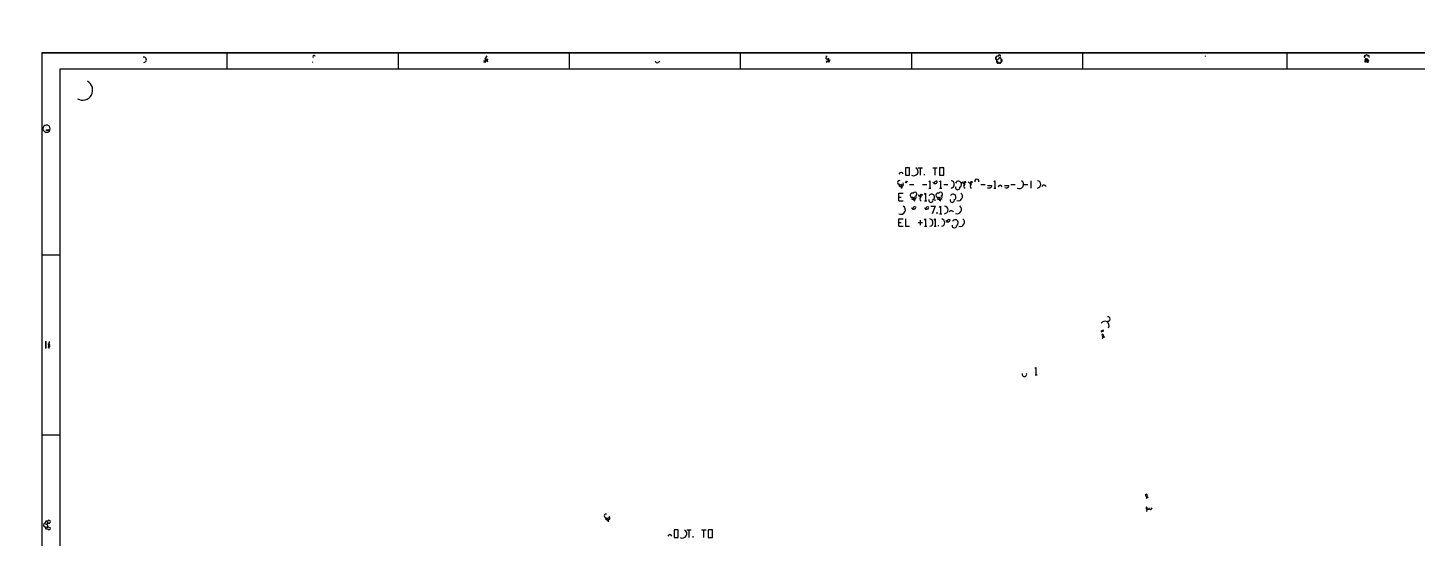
# Model space of a CAD drawing. Header units: millimetres. Extents: x 35 to 1147, y 31 to 824.
# Drawn here: x 35 to 762, y 557 to 824 of the extents above; entities that cross this region are included whole.
import ezdxf

# ---------------------------------------------------------------- set-up
doc = ezdxf.new("R2010")
doc.units = ezdxf.units.MM
for name, color, linetype in [('ARCS', 4, 'Continuous'), ('CURVES', 6, 'Continuous'), ('LINES', 7, 'Continuous'), ('RECTANGLES', 3, 'Continuous')]:
    doc.layers.add(name, color=color, linetype=linetype)

msp = doc.modelspace()

# ---------------------------------------------------------------- linework, layer by layer
at = {"layer": 'ARCS'}
for centre, radius, start, end in [((76.63, 800.86), 22.35, 180.15381, 180.15381), ((76.99, 801.22), 22.35, 180.15381, 180.15381), ((77.35, 801.67), 22.35, 180.07691, 180.07691), ((77.74, 802.03), 22.38, 180.0768, 180.0768), ((65.35, 800.98), 11.31, 179.69605, 179.69605), ((65.77, 801.34), 11.25, 179.69443, 179.69443), ((66.13, 801.73), 11.25, 179.84721, 179.84721), ((66.52, 802.09), 11.28, 179.84762, 179.84762), ((96.1, 807.67), 1.4, 276.98106, 103.09189), ((185.2, 809.29), 0.659, 11.76829, 214.50852), ((274.21, 806.53), 0.559, 327.09476, 130.23636), ((275.41, 808), 0.761, 160.82099, 322.69605), ((275.41, 806.62), 0.735, 33.69007, 194.62087), ((275.41, 806.38), 0.705, 25.46335, 194.62087), ((275.44, 808.21), 0.652, 165.96376, 331.18921), ((275.8, 807.67), 0.654, 130.10091, 295.20112), ((276.1, 807.28), 0.603, 95.71059, 264.28941), ((364.66, 807.16), 1.12, 186.00901, 299.35775), ((364.9, 807.49), 1.17, 283.09189, 333.43495), ((453.55, 808.69), 0.702, 109.79888, 339.77514), ((453.88, 806.32), 0.73, 9.46232, 170.53768), ((454.03, 809.56), 0.819, 172.14669, 189.09028), ((454.33, 806.62), 0.735, 33.69007, 194.62087), ((454.69, 808.09), 0.691, 145.61966, 304.38034), ((454.75, 807.76), 0.712, 130.36454, 289.29005), ((454.93, 806.95), 0.598, 75.25644, 237.09476), ((542.59, 808.51), 1.05, 70.46335, 262.30395), ((542.77, 808.51), 1.07, 67.24902, 259.28688), ((542.83, 806.68), 0.782, 118.44293, 319.89909), ((543.13, 806.62), 0.624, 143.61565, 340.55997), ((543.58, 809.56), 0.671, 349.69515, 190.30485), ((543.58, 809.38), 0.663, 354.80557, 185.19443), ((543.88, 808), 0.608, 315, 153.43495), ((543.88, 808.21), 0.543, 325.49148, 162.64598), ((543.88, 806.38), 0.539, 200.55605, 32.00538), ((544.18, 806.92), 0.575, 228.81407, 69.44395), ((544.48, 807.28), 0.612, 258.69007, 101.30993), ((650.53, 807.94), 1.92, 63.43495, 66.68229), ((650.23, 809.56), 1.12, 353.4802, 5.85601), ((734.89, 809.29), 0.569, 37.40536, 244.98311), ((735.22, 806.35), 0.687, 349.11447, 158.74949), ((735.28, 808.06), 0.756, 214.99202, 22.61986), ((734.62, 807.13), 0.543, 276.00901, 83.29016), ((735.31, 807.94), 0.672, 210.46554, 23.49857), ((734.74, 807.13), 0.543, 276.00901, 83.29016), ((735.67, 809.38), 0.842, 355.76361, 183.94519), ((735.67, 806.5), 0.842, 4.23639, 176.05481), ((735.7, 808.27), 0.703, 162.34988, 337.75098), ((736.06, 807.94), 0.621, 155.55605, 324.46232), ((736.51, 806.53), 0.559, 49.76364, 212.90524), ((736.48, 809.29), 0.564, 298.07249, 140.90614), ((736.6, 807.13), 0.553, 103.24052, 258.11134), ((736.69, 807.49), 0.598, 122.90524, 284.74356), ((54.22, 782.2), 18.72, 270.18364, 270.18364), ((54.61, 782.56), 18.72, 270.09182, 270.09182), ((54.97, 782.95), 18.75, 270.09167, 270.09167), ((55.33, 783.31), 18.75, 270.09167, 270.09167), ((55.69, 783.64), 18.72, 270.09182, 270.09182), ((98.59, 781.99), 18.57, 90.09256, 90.09256), ((98.95, 782.29), 18.51, 90.09286, 90.09286), ((99.31, 782.65), 18.51, 90.09286, 90.09286), ((99.67, 783.07), 18.57, 90.09256, 90.09256), ((100.06, 783.43), 18.57, 90.18512, 90.18512), ((98.65, 791.26), 9.3, 89.81518, 89.81518), ((99.01, 791.65), 9.39, 89.81695, 89.81695), ((99.37, 792.01), 9.39, 89.81695, 89.81695), ((99.73, 792.4), 9.36, 89.81636, 89.81636), ((100.18, 792.76), 9.36, 89.63272, 89.63272), ((185.62, 806.32), 1.15, 173.29016, 185.44033), ((64.12, 791.86), 5.32, 240.25512, 60.25512), ((76.36, 763.45), 22.2, 0.07743, 0.07743), ((76.75, 763.81), 22.17, 0.07753, 0.07753), ((77.11, 764.17), 22.17, 0.07753, 0.07753), ((77.47, 764.53), 22.17, 0.07753, 0.07753), ((77.83, 764.89), 22.17, 0.07753, 0.07753), ((77.92, 783.13), 5.29, 356.42367, 356.42367), ((80.38, 782.89), 2.47, 355.12073, 355.12073), ((54.1, 772.81), 9.45, 269.63622, 269.63622), ((54.55, 773.17), 9.45, 269.81811, 269.81811), ((54.91, 773.53), 9.45, 269.81811, 269.81811), ((55.27, 773.89), 9.45, 269.81811, 269.81811), ((55.63, 774.22), 9.42, 269.81753, 269.81753), ((75.55, 778.96), 5.38, 124.3109, 124.3109), ((74.08, 781.3), 2.65, 122.9694, 122.9694), ((78.97, 776.26), 2.01, 260.53768, 260.53768), ((86.38, 774.1), 8.09, 150.20241, 150.20241), ((82.81, 776.26), 4.14, 149.53446, 149.53446), ((87.85, 776.44), 8.2, 330.15109, 330.15109), ((81.22, 781.06), 0.853, 219.28941, 219.28941), ((81.97, 781.63), 1.53, 226.59114, 226.59114), ((91.24, 774.34), 4.06, 328.89119, 328.89119), ((45.31, 771.61), 1.9, 71.56505, 64.85521), ((87.49, 763.39), 11.19, 359.84639, 359.84639), ((87.88, 763.75), 11.16, 359.84598, 359.84598), ((88.24, 764.11), 11.16, 359.84598, 359.84598), ((88.6, 764.47), 11.16, 359.84598, 359.84598), ((89.02, 764.83), 11.22, 359.8468, 359.8468), ((78.73, 775.54), 0.808, 254.93151, 254.93151), ((94.12, 771.13), 1.37, 238.3925, 238.3925), ((93.73, 770.65), 0.558, 233.74616, 233.74616), ((589.06, 742.66), 14.22, 0.24175, 0.24175), ((492.16, 747.58), 1.12, 15.52411, 164.47589), ((498.82, 749.2), 2.23, 239.30028, 59.30028), ((596.17, 742.54), 7.11, 359.5165, 359.5165), ((491.32, 743.47), 0.99, 75.52971, 283.62699), ((491.62, 741.04), 1.12, 337.16635, 122.73523), ((492.16, 742.51), 1.27, 210.25644, 32.57406), ((493, 741.52), 0.99, 104.03624, 255.96376), ((509.98, 744.1), 1.18, 194.74356, 345.25644), ((510.55, 742.99), 1.11, 54.86581, 204.67686), ((518.08, 742.48), 1.93, 277.12502, 82.87498), ((521.74, 740.86), 1.18, 165.25644, 14.74356), ((522.16, 742.51), 1.62, 298.07249, 156.13982), ((525.04, 744.1), 1.12, 195.52411, 344.47589), ((525.73, 742.99), 0.879, 64.29005, 216.46923), ((525.88, 741.52), 0.99, 104.03624, 255.96376), ((528.4, 744.1), 1.12, 195.52411, 344.47589), ((529.09, 742.99), 0.879, 64.29005, 216.46923), ((529.24, 741.52), 0.99, 104.03624, 255.96376), ((603.19, 668.08), 74.52, 90.20759, 90.20759), ((531.76, 744.1), 1.12, 344.47589, 195.52411), ((538.15, 742.18), 1.64, 241.76255, 347.98852), ((544, 740.86), 1.12, 15.52411, 164.47589), ((547.09, 742.18), 1.6, 243.43495, 347.47119), ((554.02, 742.48), 2.23, 239.30028, 59.30028), ((563.26, 742.48), 1.94, 278.88066, 81.11934), ((566.86, 740.86), 1.18, 14.74356, 165.25644), ((603.73, 705.34), 37.26, 89.58482, 89.58482), ((599.98, 742.66), 0.663, 275.19443, 275.19443), ((601.6, 742.3), 1.73, 14.03624, 14.03624), ((601.6, 742.36), 1.72, 12.09476, 12.09476), ((601.6, 742.9), 1.71, 169.87533, 169.87533), ((600.76, 743.2), 0.874, 164.0546, 164.0546), ((601.6, 742.84), 1.7, 171.8699, 171.8699), ((601.6, 742.57), 1.69, 5.10217, 5.10217), ((601.6, 742.57), 1.69, 5.10217, 5.10217), ((600.76, 743.05), 0.853, 169.87533, 169.87533), ((600.76, 742.93), 0.853, 169.87533, 169.87533), ((601.6, 742.72), 1.68, 175.91438, 175.91438), ((601.6, 742.66), 1.68, 177.95459, 177.95459), ((600.76, 742.78), 0.842, 175.91438, 175.91438), ((602.41, 742.36), 0.878, 7.85331, 7.85331), ((602.44, 742.51), 0.841, 357.95459, 357.95459), ((602.44, 742.51), 0.841, 357.95459, 357.95459), ((602.44, 742.39), 0.845, 6.1155, 6.1155), ((616.6, 735.13), 11.43, 330.60948, 330.60948), ((497.98, 736.78), 1.06, 73.61046, 286.38954), ((498.25, 734.35), 1.11, 335.32314, 125.13419), ((498.82, 735.79), 1.32, 208.92643, 31.18497), ((499.39, 737.29), 1.11, 305.13419, 155.32314), ((499.66, 734.83), 1.01, 107.8787, 253.1416), ((502.18, 737.44), 1.2, 197.52557, 342.47443), ((503.02, 734.83), 1.01, 107.8787, 253.1416), ((502.9, 736.27), 0.873, 62.59242, 217.69424), ((507.76, 734.2), 1.14, 161.56505, 18.43495), ((508.18, 735.82), 1.53, 297.64598, 156.25051), ((511.42, 736.78), 1.06, 73.61046, 286.38954), ((511.69, 734.35), 1.11, 335.32314, 125.13419), ((512.26, 735.79), 1.32, 208.92643, 31.18497), ((512.83, 737.29), 1.11, 305.13419, 155.32314), ((513.1, 734.83), 1.01, 107.8787, 253.1416), ((518.92, 734.2), 1.14, 161.56505, 18.43495), ((519.34, 735.82), 1.53, 297.64598, 156.25051), ((522.01, 736.15), 2.29, 250.67682, 50.71059), ((621.52, 732.19), 5.72, 329.39724, 329.39724), ((625.06, 573.94), 156.18, 270.02201, 270.02201), ((492.16, 729.1), 2.26, 241.38954, 61.38954), ((498.82, 730.72), 1.2, 197.52557, 342.47443), ((499.39, 729.61), 1.07, 52.76517, 202.0679), ((505.54, 730.72), 1.2, 197.52557, 342.47443), ((506.11, 729.61), 1.07, 52.76517, 202.0679), ((514.72, 729.1), 1.99, 276.91123, 83.08877), ((518.38, 727.48), 1.2, 17.52557, 162.47443), ((521.44, 729.43), 2.32, 250.01689, 48.88791), ((624.76, 728.44), 1.7, 261.8699, 261.8699), ((624.76, 728.44), 1.7, 261.8699, 261.8699), ((624.94, 728.44), 1.68, 267.95459, 267.95459), ((625.06, 728.44), 1.69, 96.1155, 96.1155), ((625.06, 728.44), 1.68, 272.04541, 272.04541), ((625.24, 728.44), 1.72, 102.09476, 102.09476), ((625.24, 728.44), 1.72, 102.09476, 102.09476), ((625.3, 728.47), 1.7, 104.2811, 104.2811), ((624.55, 727.6), 0.853, 259.87533, 259.87533), ((624.55, 727.6), 0.853, 259.87533, 259.87533), ((624.82, 727.6), 0.842, 265.91438, 265.91438), ((624.94, 727.6), 0.842, 265.91438, 265.91438), ((625.12, 729.28), 0.84, 90, 90), ((625.21, 729.28), 0.845, 96.1155, 96.1155), ((625.21, 729.28), 0.845, 96.1155, 96.1155), ((625.24, 729.28), 0.849, 98.1301, 98.1301), ((625.06, 726.85), 0.541, 3.17983, 3.17983), ((506.92, 722.44), 1.93, 277.12502, 82.87498), ((513.1, 722.44), 1.94, 278.88066, 81.11934), ((516.7, 724.06), 1.18, 194.74356, 345.25644), ((517.27, 722.92), 1.11, 55.84031, 203.38522), ((520.06, 720.82), 1.18, 165.25644, 14.74356), ((520.48, 722.41), 1.58, 299.16761, 158.00887), ((523.09, 722.74), 2.24, 249.95475, 50.19443), ((560.05, 655.66), 14.55, 0.23627, 0.23627), ((598.72, 668.62), 2.23, 329.30028, 149.30028), ((600.34, 671.98), 1.18, 255.25644, 104.74356), ((560.08, 654.58), 13.44, 0.25578, 0.25578), ((567.22, 655.54), 7.14, 359.51853, 359.51853), ((598.24, 663.61), 1.07, 148.73627, 294.56717), ((597.1, 663.07), 1.12, 285.12401, 74.0546), ((46.84, 659.02), 0.67, 70.01689, 221.18593), ((46.84, 657.22), 0.67, 70.01689, 221.18593), ((46.87, 658.27), 0.559, 147.09476, 310.23636), ((47.14, 659.38), 0.663, 95.19443, 264.80557), ((47.08, 657.22), 0.577, 79.69515, 240.25512), ((545.47, 644.8), 10.92, 90.15741, 90.15741), ((546.58, 644.8), 9.84, 90.34936, 90.34936), ((545.53, 650.14), 5.34, 89.67812, 89.67812), ((546.7, 649.6), 4.8, 89.28384, 89.28384), ((566.71, 654.46), 6.57, 359.47677, 359.47677), ((574.54, 644.68), 10.92, 270.31481, 270.31481), ((573.46, 644.74), 9.78, 270.3515, 270.3515), ((588.76, 644.89), 14.28, 0.12037, 0.12037), ((559.96, 633.82), 14.52, 180.23676, 180.23676), ((560.02, 634.99), 13.38, 180.12847, 180.12847), ((595.9, 644.83), 7.14, 359.75926, 359.75926), ((601.39, 645.07), 1.72, 172.99873, 172.99873), ((601.39, 645.07), 1.72, 172.99873, 172.99873), ((601.45, 645.01), 1.66, 174.80557, 174.80557), ((552.67, 633.94), 7.23, 179.52453, 179.52453), ((553.3, 635.05), 6.66, 179.74191, 179.74191), ((556.66, 643.12), 1.2, 162.47443, 17.52557), ((573.34, 639.88), 4.8, 269.28384, 269.28384), ((574.42, 639.31), 5.31, 269.35262, 269.35262), ((599.77, 644.8), 0.601, 272.86241, 272.86241), ((601.39, 644.5), 1.7, 14.2811, 14.2811), ((601.39, 644.62), 1.68, 10.30485, 10.30485), ((600.61, 645.31), 0.837, 165.46554, 165.46554), ((600.61, 645.31), 0.837, 165.46554, 165.46554), ((601.42, 644.71), 1.63, 7.38604, 7.38604), ((600.64, 645.16), 0.849, 171.8699, 171.8699), ((601.42, 644.83), 1.62, 181.06091, 181.06091), ((601.42, 644.8), 1.62, 4.23639, 4.23639), ((600.61, 644.89), 0.811, 177.8789, 177.8789), ((602.26, 644.62), 0.918, 11.30993, 11.30993), ((602.29, 644.68), 0.878, 7.85331, 7.85331), ((602.29, 644.77), 0.871, 1.97493, 1.97493), ((602.29, 644.74), 0.872, 3.94519, 3.94519), ((602.41, 589.93), 5.18, 101.70058, 101.70058), ((602.59, 590.32), 4.64, 100.80162, 100.80162), ((602.71, 590.8), 4.15, 100.41603, 100.41603), ((603.37, 589.3), 4.5, 91.14576, 91.14576), ((602.77, 591.04), 3.67, 100.8501, 100.8501), ((602.95, 591.46), 3.1, 99.46232, 99.46232), ((602.17, 592.12), 2.19, 98.68635, 98.68635), ((602.95, 591.82), 2.75, 100.69651, 100.69651), ((604.3, 588.82), 4.07, 260.67641, 260.67641), ((602.44, 592.24), 1.93, 97.12502, 97.12502), ((604.3, 589.3), 3.6, 259.43899, 259.43899), ((602.62, 592.48), 1.69, 96.1155, 96.1155), ((604.21, 589.81), 3.26, 259.93094, 259.93094), ((603.19, 592.18), 2.12, 97.32641, 97.32641), ((604.03, 590.23), 2.82, 262.04247, 262.04247), ((602.71, 592.48), 1.45, 95.94686, 95.94686), ((603.55, 591.37), 2.07, 87.51045, 87.51045), ((602.56, 594.16), 1.07, 333.43495, 333.43495), ((604.03, 590.74), 2.49, 260.9915, 260.9915), ((603.25, 592.42), 1.63, 97.38604, 97.38604), ((603.85, 591.25), 2.14, 264.36932, 264.36932), ((603.73, 586.84), 1.97, 256.80939, 256.80939), ((603.58, 593.74), 1.8, 334.29005, 334.29005), ((602.98, 592.63), 1.17, 92.93567, 92.93567), ((603.73, 591.76), 1.8, 267.13759, 267.13759), ((603.73, 587.5), 1.8, 255.49983, 255.49983), ((602.98, 592.81), 0.992, 93.46823, 93.46823), ((603.7, 593.74), 1.69, 332.52557, 332.52557), ((603.7, 588.25), 1.59, 254.64986, 254.64986), ((603.64, 593.68), 1.45, 335.55605, 335.55605), ((603.61, 588.82), 1.42, 256.55138, 256.55138), ((603.64, 592.21), 1.41, 270, 270), ((603.61, 589.54), 1.19, 253.85566, 253.85566), ((603.52, 590.17), 1.08, 257.125, 257.125), ((603.64, 593.62), 1.1, 330.64225, 330.64225), ((603.64, 593.74), 1.05, 336.37062, 336.37062), ((603.28, 592.87), 0.69, 90, 90), ((603.46, 590.89), 0.83, 257.47119, 257.47119), ((603.4, 591.46), 0.671, 259.69515, 259.69515), ((603.43, 592.93), 0.518, 79.99202, 79.99202), ((603.67, 593.68), 0.618, 337.16635, 337.16635), ((604.21, 593.14), 0.661, 320.52754, 320.52754), ((604.27, 593.14), 0.616, 316.97493, 316.97493), ((282.61, 503.02), 80.65, 210.04625, 210.04625), ((603.19, 510.28), 74.52, 90.20759, 90.20759), ((603.73, 547.54), 37.26, 89.58482, 89.58482), ((621.13, 579.79), 1.11, 144.86581, 294.67686), ((619.96, 579.25), 1.14, 288.92464, 72.03086), ((347.92, 556.36), 13.6, 300.18368, 300.18368), ((337.84, 568.99), 0.99, 75.52971, 283.62699), ((338.14, 566.56), 1.12, 337.16635, 122.73523), ((338.68, 568.03), 1.27, 210.25644, 32.57406), ((339.52, 567.04), 0.99, 104.03624, 255.96376), ((624.94, 495.85), 78.09, 269.95598, 269.95598), ((621.13, 573.25), 0.879, 154.29005, 306.46923), ((619.96, 572.56), 1.14, 288.43495, 71.56505), ((622.57, 573.4), 0.99, 194.47029, 346.37301), ((44.8, 564.22), 1.03, 83.29016, 276.70984), ((45.28, 565.72), 0.6, 36.8699, 233.1301), ((45.28, 562.72), 0.6, 126.8699, 323.1301), ((45.07, 563.59), 0.996, 290.77225, 98.1301), ((45.28, 565.39), 0.789, 244.35899, 49.89909), ((46.12, 562.6), 0.73, 9.46232, 170.53768), ((46.57, 565.93), 0.767, 332.35402, 169.50852), ((46.57, 562.51), 0.767, 190.49148, 27.64598), ((46.54, 565.81), 0.687, 169.11447, 338.74949), ((325.51, 548.86), 11.73, 0.29307, 0.29307), ((377.86, 559.66), 2.28, 240.06849, 60.06849), ((371.2, 558.04), 1.14, 18.43495, 161.56505)]:
    msp.add_arc(centre, radius, start, end, dxfattribs=at)
at = {"layer": 'CURVES'}
for p, q in [((542.8, 807.88), (542.56, 807.4)), ((543.28, 808.24), (542.8, 807.88)), ((506.68, 743.8), (507.16, 744.4)), ((507.16, 744.4), (507.16, 740.56)), ((512.2, 743.8), (512.8, 744.4)), ((512.8, 744.4), (512.8, 740.56)), ((540.64, 743.8), (541.24, 744.4)), ((541.24, 744.4), (541.24, 740.56)), ((491.08, 733.84), (491.08, 737.8)), ((491.08, 737.8), (493.24, 737.8)), ((504.4, 737.08), (505, 737.8)), ((505, 737.8), (505, 733.84)), ((507.76, 731.08), (510.04, 731.08)), ((510.04, 731.08), (508.36, 727.12)), ((512.2, 730.36), (512.8, 731.08)), ((512.8, 731.08), (512.8, 727.12)), ((491.08, 720.52), (491.08, 724.36)), ((491.08, 724.36), (493.24, 724.36)), ((494.44, 724.36), (494.44, 720.52)), ((494.44, 720.52), (496.6, 720.52)), ((504.4, 723.76), (505, 724.36)), ((505, 724.36), (505, 720.52)), ((509.44, 723.76), (510.04, 724.36)), ((510.04, 724.36), (510.04, 720.52)), ((562.24, 646.12), (562.72, 646.72)), ((562.72, 646.72), (562.72, 642.76))]:
    msp.add_line(p, q, dxfattribs=at)
at = {"layer": 'LINES'}
for p, q in [((42.88, 811.36), (1146.64, 811.36)), ((139.84, 802.72), (139.84, 811.36)), ((229.36, 802.72), (229.36, 811.36)), ((274, 806.44), (274.6, 806.68)), ((274.72, 808.24), (275.8, 809.68)), ((318.76, 802.72), (318.76, 811.36)), ((408.28, 802.72), (408.28, 811.36)), ((453.04, 808.24), (453.16, 809.68)), ((453.04, 806.44), (453.52, 806.68)), ((497.8, 802.72), (497.8, 811.36)), ((587.2, 802.72), (587.2, 811.36)), ((694, 802.72), (694, 811.36)), ((734.68, 806.44), (735.16, 806.68)), ((736.12, 806.44), (736.72, 806.68)), ((44.92, 770.8), (47.08, 770.8)), ((45.04, 770.92), (46.84, 770.92)), ((501.04, 751.12), (503.32, 751.12)), ((502.24, 747.28), (502.24, 751.12)), ((508.84, 751.12), (511.12, 751.12)), ((510.04, 747.28), (510.04, 751.12)), ((494.44, 743.2), (494.92, 744.4)), ((494.92, 743.2), (495.52, 744.4)), ((496.6, 742.48), (498.88, 742.48)), ((503.32, 742.48), (505.6, 742.48)), ((504.4, 747.28), (504.4, 747.88)), ((514.48, 742.48), (516.64, 742.48)), ((533.92, 742.48), (536.2, 742.48)), ((537.28, 741.88), (539.56, 741.88)), ((546.28, 741.88), (548.44, 741.88)), ((549.64, 742.48), (551.8, 742.48)), ((556.24, 742.48), (558.52, 742.48)), ((560.2, 740.56), (560.2, 744.4)), ((491.08, 735.76), (492.16, 735.76)), ((491.08, 733.84), (493.24, 733.84)), ((504.4, 733.84), (505.6, 733.84)), ((506.68, 740.56), (507.76, 740.56)), ((510.04, 733.84), (510.04, 734.56)), ((512.2, 740.56), (513.4, 740.56)), ((540.64, 740.56), (541.72, 740.56)), ((511.12, 727.12), (511.12, 727.84)), ((512.2, 727.12), (513.4, 727.12)), ((491.08, 722.44), (492.16, 722.44)), ((491.08, 720.52), (493.24, 720.52)), ((501.04, 722.44), (503.32, 722.44)), ((502.24, 721.12), (502.24, 723.76)), ((504.4, 720.52), (505.6, 720.52)), ((509.44, 720.52), (510.52, 720.52)), ((511.72, 720.52), (511.72, 721.12)), ((42.88, 705.64), (52.24, 705.64)), ((596.8, 665.8), (598.12, 666.4)), ((596.8, 665.32), (598.12, 665.8)), ((44.92, 656.56), (44.92, 660.4)), ((45.04, 656.8), (45.04, 660.16)), ((562.24, 642.76), (563.32, 642.76)), ((42.88, 611.32), (52.24, 611.32)), ((380.08, 561.64), (382.36, 561.64)), ((381.28, 557.68), (381.28, 561.64)), ((387.88, 561.64), (390.16, 561.64)), ((389.08, 557.68), (389.08, 561.64)), ((383.44, 557.68), (383.44, 558.4))]:
    msp.add_line(p, q, dxfattribs=at)
at = {"layer": 'RECTANGLES'}
for p, q in [((1146.64, 811.36), (42.88, 811.36)), ((42.88, 811.36), (42.88, 31)), ((1137.16, 802.72), (52.24, 802.72)), ((52.24, 802.72), (52.24, 39.52)), ((496.6, 751.12), (494.44, 751.12)), ((494.44, 751.12), (494.44, 747.28)), ((496.6, 747.28), (496.6, 751.12)), ((514.48, 751.12), (512.2, 751.12)), ((512.2, 751.12), (512.2, 747.28)), ((514.48, 747.28), (514.48, 751.12)), ((494.44, 747.28), (496.6, 747.28)), ((512.2, 747.28), (514.48, 747.28)), ((375.64, 561.64), (373.48, 561.64)), ((373.48, 561.64), (373.48, 557.68)), ((375.64, 557.68), (375.64, 561.64)), ((393.52, 561.64), (391.24, 561.64)), ((391.24, 561.64), (391.24, 557.68)), ((393.52, 557.68), (393.52, 561.64)), ((373.48, 557.68), (375.64, 557.68)), ((391.24, 557.68), (393.52, 557.68))]:
    msp.add_line(p, q, dxfattribs=at)

doc.saveas('drawing.dxf')
